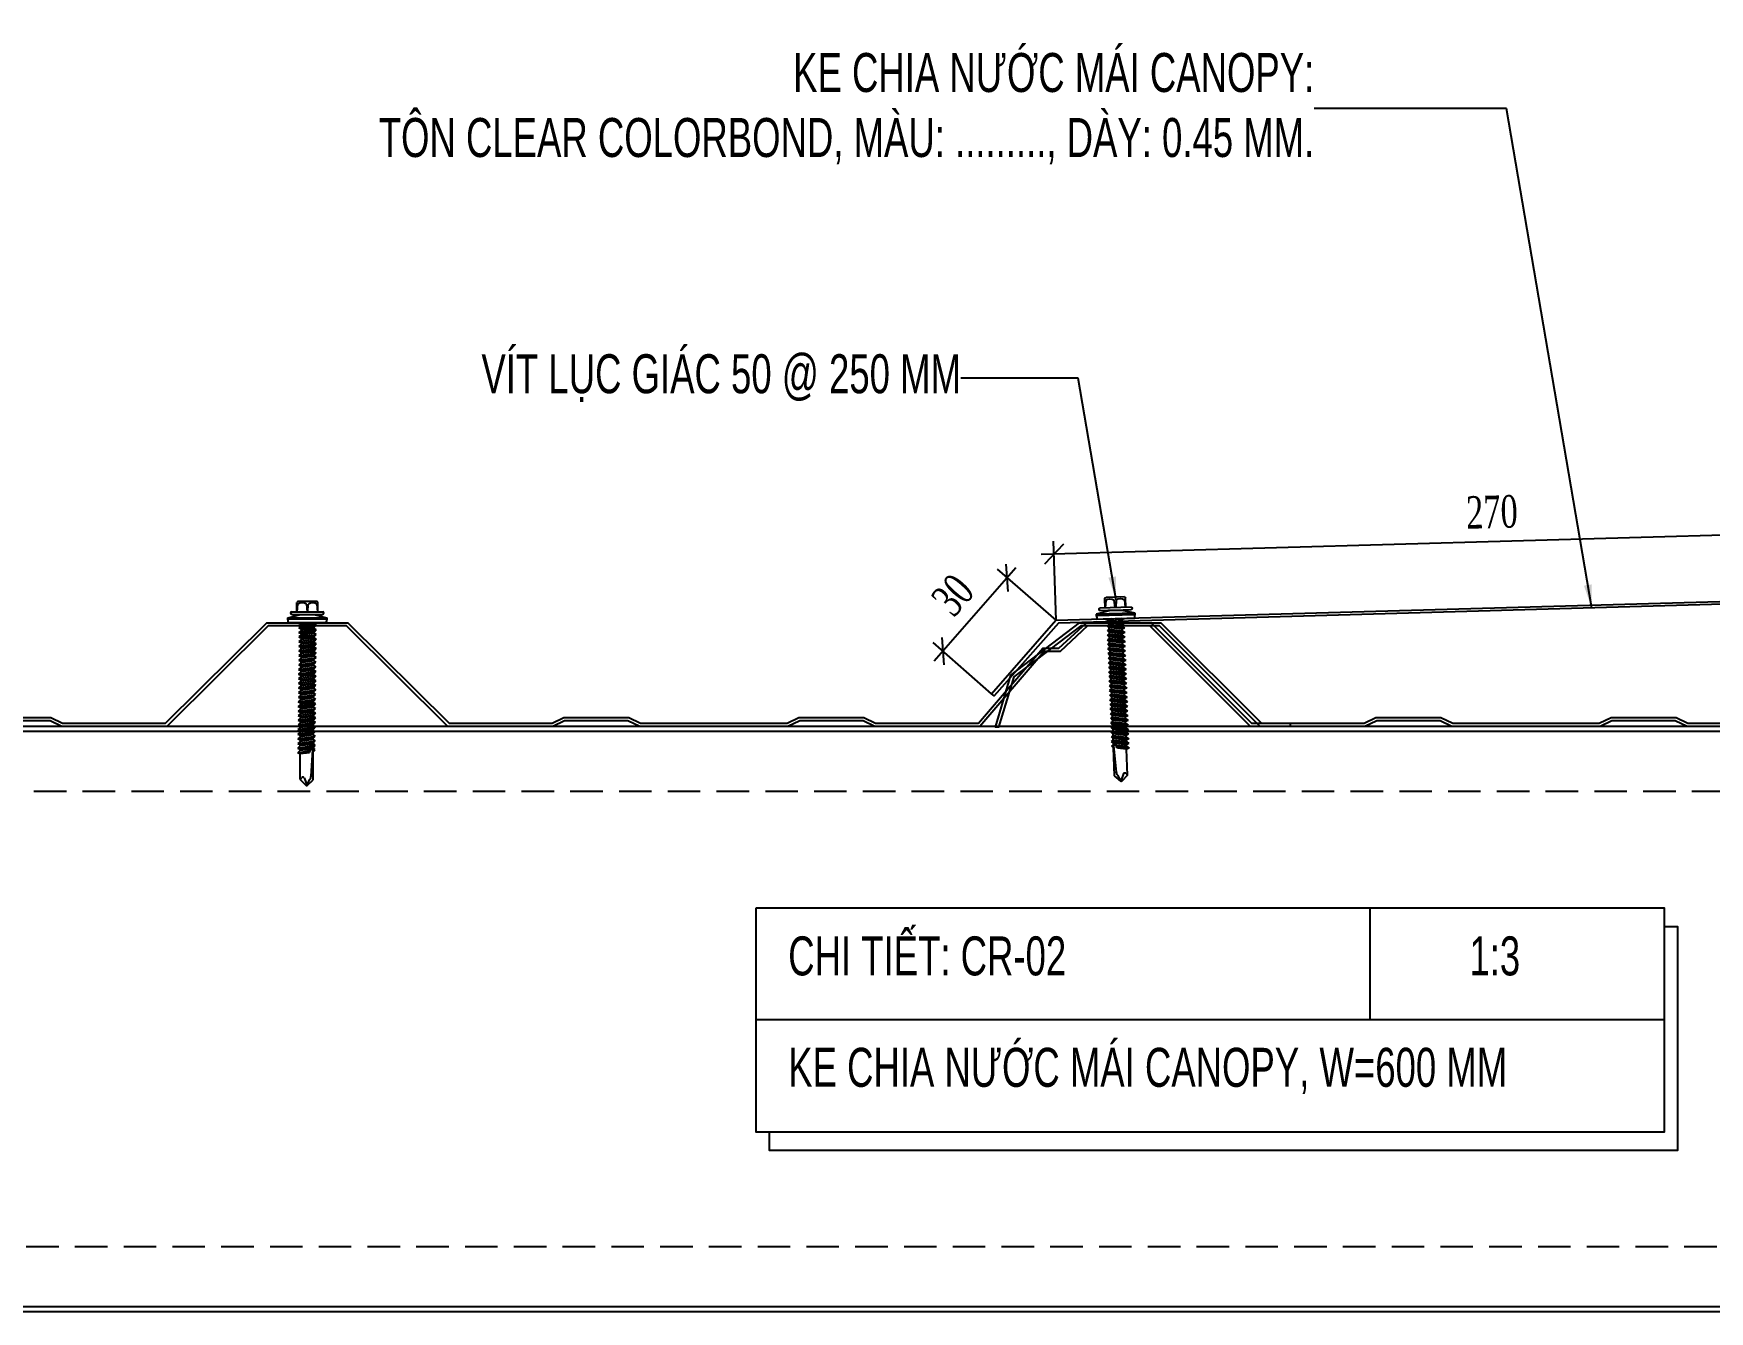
# Model space of a CAD drawing. Header units: inches. Extents: x 315041 to 662841, y -45540 to -35018.
# Drawn here: x 332731.1 to 332860, y -37550.3 to -37451.9 of the extents above; entities that cross this region are included whole.
import ezdxf

# ---------------------------------------------------------------- set-up
doc = ezdxf.new("R2010")
doc.units = ezdxf.units.IN
doc.header["$MEASUREMENT"] = 0
doc.linetypes.add('HIDDEN', pattern=[0.375, 0.25, -0.125])
for name, color, linetype in [('3', 3, 'Continuous'), ('flashing', 6, 'Continuous'), ('STRUCTURE', 1, 'Continuous')]:
    doc.layers.add(name, color=color, linetype=linetype)
doc.styles.add('ST1', font='times.ttf', dxfattribs={"width": 0.7})
doc.styles.add('ST1H', font='vnshxh.shx', dxfattribs={"width": 0.7})
doc.dimstyles.new('3', dxfattribs={"dimtxt": 3.5, "dimasz": 1.8, "dimexe": 1, "dimexo": 0, "dimgap": 1, "dimtad": 1, "dimdec": 0, "dimlfac": 3, "dimzin": 0, "dimdsep": 46, "dimtxsty": 'ST1H', "dimblk": 'OBLIQUE', "dimcen": 1, "dimdle": 1, "dimclrd": 8, "dimclre": 8, "dimclrt": 3, "dimadec": 0, "dimazin": 0, "dimtfac": 1, "dimtdec": 0, "dimtix": 1, "dimtofl": 0, "dimtmove": 1, "dimatfit": 3, "dimfxl": 0.18, "dimtolj": 1, "dimtzin": 0, "dimlwd": -1, "dimlwe": -1, "dimarcsym": 1})
doc.dimstyles.new('4', dxfattribs={"dimtxt": 2.5, "dimasz": 1.5, "dimexe": 1, "dimexo": 0, "dimgap": 1, "dimtad": 1, "dimdec": 0, "dimlfac": 4, "dimzin": 0, "dimdsep": 46, "dimtxsty": 'ST1', "dimblk": 'OBLIQUE', "dimcen": 1, "dimdle": 1, "dimclrd": 8, "dimclre": 8, "dimclrt": 3, "dimadec": 0, "dimazin": 0, "dimtfac": 1, "dimtdec": 0, "dimtix": 1, "dimtmove": 0, "dimatfit": 3, "dimfxl": 0.18, "dimtfill": 1, "dimtolj": 1, "dimtzin": 0, "dimlwd": -1, "dimlwe": -1, "dimarcsym": 1})

# ---------------------------------------------------------------- blocks, each defined once
blk = doc.blocks.new('_Oblique')
at = {"color": 0, "linetype": 'ByBlock', "lineweight": -2}
blk.add_line((-0.5, -0.5), (0.5, 0.5), dxfattribs=at)
blk = doc.blocks.new('*D579')
at = {"color": 8, "linetype": 'Continuous', "transparency": 16777216}
for p, q in [((332806.62, -37493.06), (332800.35, -37500.23)), ((332809.71, -37497.09), (332805.21, -37493.16)), ((332804.76, -37502.75), (332800.26, -37498.81))]:
    blk.add_line(p, q, dxfattribs=at)
at = {"layer": 'Defpoints', "color": 0, "transparency": 16777216}
for p in [(332809.71, -37497.09), (332801.01, -37499.47), (332804.76, -37502.75)]:
    blk.add_point(p, dxfattribs=at)
at = {"color": 8, "transparency": 16777216, "xscale": 1.5, "yscale": 1.5, "zscale": 1.5}
for p, rotation in [((332805.96, -37493.82), 48.82805091602977), ((332801.01, -37499.47), 228.8280509160298)]:
    blk.add_blockref('_Oblique', p, dxfattribs=dict(at, rotation=rotation))
at = {"color": 3, "transparency": 16777216, "insert": (332801.78, -37495.15), "char_height": 2.5, "attachment_point": 5, "rotation": 48.8281, "style": 'ST1', "bg_fill": 3, "box_fill_scale": 1.25, "bg_fill_color": 256, "bg_fill_true_color": 13158600, "bg_fill_transparency": 11351452}
blk.add_mtext('\\A1;30', dxfattribs=at)
blk = doc.blocks.new('*D580')
at = {"color": 8, "linetype": 'Continuous', "transparency": 16777216}
for p, q in [((332877.17, -37495.19), (332877, -37489.1)), ((332878.03, -37490.07), (332808.56, -37492.02)), ((332809.71, -37497.09), (332809.53, -37491))]:
    blk.add_line(p, q, dxfattribs=at)
at = {"layer": 'Defpoints', "color": 0, "transparency": 16777216}
for p in [(332809.56, -37492), (332877.17, -37495.19), (332809.71, -37497.09)]:
    blk.add_point(p, dxfattribs=at)
at = {"color": 8, "transparency": 16777216, "xscale": 1.5, "yscale": 1.5, "zscale": 1.5}
for p, rotation in [((332877.03, -37490.1), 1.613940548252577), ((332809.56, -37492), 181.6139405482526)]:
    blk.add_blockref('_Oblique', p, dxfattribs=dict(at, rotation=rotation))
at = {"color": 3, "transparency": 16777216, "insert": (332843.23, -37488.77), "char_height": 2.5, "attachment_point": 5, "rotation": 1.6139, "style": 'ST1', "bg_fill": 3, "box_fill_scale": 1.25, "bg_fill_color": 256, "bg_fill_true_color": 13158600, "bg_fill_transparency": 11351452}
blk.add_mtext('\\A1;270', dxfattribs=at)
blk = doc.blocks.new('A$C26A6701F')
at = {"layer": 'STRUCTURE', "color": 1, "linetype": 'Continuous'}
for p, q in [((1.07, 18.91), (2.93, 18.91)), ((0, 17.21), (1.33, 17.54)), ((0, 17.08), (0, 17.21)), ((0, 17.21), (4, 17.21)), ((0.4, 17.84), (3.6, 17.84)), ((0.4, 17.57), (1.2, 17.57)), ((0.93, 17.84), (0.93, 18.77)), ((0.97, 17.84), (1.03, 18.61)), ((1.2, 17.57), (2.8, 17.57)), ((1.33, 17.54), (1.33, 17.57)), ((1.33, 17.54), (2.67, 17.54)), ((1.91, 18.61), (1.97, 17.84)), ((2.04, 17.84), (2.1, 18.61)), ((2.67, 17.54), (2.67, 17.57)), ((2.67, 17.54), (4, 17.21)), ((2.8, 17.57), (3.6, 17.57)), ((2.97, 18.61), (3.04, 17.84)), ((3.07, 17.84), (3.07, 18.77)), ((4, 17.21), (4, 17.08)), ((4, 17.08), (0, 17.08)), ((3.94, 16.71), (0.06, 16.71)), ((1.13, 15.25), (2.9, 15.52)), ((1.19, 16.71), (1.14, 16.67)), ((1.14, 16.67), (1.4, 16.71)), ((1.14, 16.67), (1.4, 16.56)), ((1.14, 16.2), (2.91, 16.47)), ((1.4, 16.4), (1.14, 16.2)), ((1.14, 16.2), (1.39, 16.09)), ((1.14, 15.72), (2.91, 16)), ((1.4, 15.93), (1.14, 15.72)), ((1.14, 15.72), (1.39, 15.61)), ((1.39, 16.09), (2.73, 16.28)), ((1.39, 15.93), (1.39, 16.09)), ((1.39, 15.61), (2.73, 15.81)), ((2.7, 15.64), (1.39, 15.45)), ((1.39, 15.45), (1.39, 15.61)), ((1.4, 16.56), (2.42, 16.71)), ((2.71, 16.59), (1.4, 16.4)), ((1.4, 16.4), (1.4, 16.56)), ((2.71, 16.11), (1.4, 15.93)), ((2.7, 15.64), (2.7, 15.8)), ((2.7, 15.64), (2.9, 15.52)), ((2.71, 16.59), (2.71, 16.71)), ((2.71, 16.59), (2.91, 16.47)), ((2.71, 16.11), (2.71, 16.28)), ((2.71, 16.11), (2.91, 16)), ((2.73, 16.28), (2.91, 16.47)), ((2.73, 15.81), (2.91, 16)), ((2.73, 15.33), (2.9, 15.52)), ((1.12, 14.3), (2.9, 14.57)), ((1.39, 14.5), (1.12, 14.3)), ((1.12, 14.3), (1.38, 14.19)), ((1.12, 13.82), (2.9, 14.1)), ((1.39, 14.03), (1.12, 13.82)), ((1.12, 13.82), (1.38, 13.72)), ((1.39, 15.45), (1.13, 15.25)), ((1.13, 15.25), (1.39, 15.14)), ((1.13, 14.77), (2.9, 15.05)), ((1.39, 14.98), (1.13, 14.77)), ((1.13, 14.77), (1.39, 14.66)), ((1.38, 14.19), (2.72, 14.38)), ((1.38, 14.03), (1.38, 14.19)), ((1.38, 13.72), (2.72, 13.91)), ((1.39, 15.14), (2.73, 15.33)), ((2.7, 15.16), (1.39, 14.98)), ((1.39, 14.98), (1.39, 15.14)), ((1.39, 14.66), (2.73, 14.86)), ((2.7, 14.69), (1.39, 14.5)), ((1.39, 14.5), (1.39, 14.67)), ((2.7, 14.21), (1.39, 14.03)), ((2.69, 13.74), (2.69, 13.91)), ((2.7, 15.16), (2.7, 15.33)), ((2.7, 15.16), (2.9, 15.05)), ((2.7, 14.69), (2.7, 14.85)), ((2.7, 14.69), (2.9, 14.57)), ((2.7, 14.21), (2.7, 14.38)), ((2.7, 14.21), (2.9, 14.1)), ((2.72, 14.38), (2.9, 14.57)), ((2.72, 13.91), (2.9, 14.1)), ((2.73, 14.86), (2.9, 15.05)), ((1.1, 11.93), (2.88, 12.2)), ((1.36, 12.13), (1.1, 11.93)), ((1.11, 12.88), (2.89, 13.15)), ((1.38, 13.08), (1.11, 12.88)), ((1.11, 12.88), (1.37, 12.77)), ((1.11, 12.4), (2.88, 12.68)), ((1.37, 12.61), (1.11, 12.4)), ((1.11, 12.4), (1.37, 12.29)), ((1.12, 13.35), (2.89, 13.63)), ((1.38, 13.56), (1.12, 13.35)), ((1.12, 13.35), (1.38, 13.24)), ((2.68, 12.32), (1.36, 12.13)), ((1.37, 12.77), (2.71, 12.96)), ((2.68, 12.79), (1.37, 12.61)), ((1.37, 12.61), (1.37, 12.77)), ((1.37, 12.29), (2.71, 12.49)), ((1.37, 12.13), (1.37, 12.29)), ((2.69, 13.74), (1.38, 13.56)), ((1.38, 13.56), (1.38, 13.72)), ((1.38, 13.24), (2.72, 13.44)), ((2.69, 13.27), (1.38, 13.08)), ((1.38, 13.24), (1.38, 13.08)), ((2.68, 12.79), (2.68, 12.96)), ((2.68, 12.79), (2.88, 12.68)), ((2.68, 12.32), (2.68, 12.48)), ((2.68, 12.32), (2.88, 12.2)), ((2.69, 13.74), (2.89, 13.63)), ((2.69, 13.43), (2.69, 13.27)), ((2.69, 13.27), (2.89, 13.15)), ((2.7, 12.01), (2.88, 12.2)), ((2.71, 12.96), (2.89, 13.15)), ((2.71, 12.49), (2.88, 12.68)), ((2.72, 13.44), (2.89, 13.63)), ((1.09, 10.98), (2.86, 11.25)), ((1.35, 11.18), (1.09, 10.98)), ((1.09, 10.98), (1.35, 10.87)), ((1.09, 10.5), (2.86, 10.78)), ((1.35, 10.71), (1.09, 10.5)), ((1.09, 10.5), (1.35, 10.39)), ((1.1, 11.93), (1.36, 11.82)), ((1.1, 11.45), (2.87, 11.73)), ((1.36, 11.66), (1.1, 11.45)), ((1.1, 11.45), (1.36, 11.34)), ((2.66, 11.37), (1.35, 11.18)), ((1.35, 11.18), (1.36, 11.34)), ((1.35, 10.87), (2.69, 11.06)), ((2.66, 10.89), (1.35, 10.71)), ((1.35, 10.71), (1.35, 10.87)), ((1.35, 10.39), (2.69, 10.59)), ((2.66, 10.42), (1.35, 10.23)), ((1.35, 10.23), (1.35, 10.39)), ((1.36, 11.82), (2.7, 12.01)), ((2.67, 11.84), (1.36, 11.66)), ((1.36, 11.66), (1.36, 11.82)), ((1.36, 11.34), (2.7, 11.54)), ((2.66, 11.37), (2.67, 11.53)), ((2.66, 11.37), (2.86, 11.25)), ((2.66, 10.89), (2.67, 11.06)), ((2.66, 10.89), (2.86, 10.78)), ((2.66, 10.42), (2.66, 10.58)), ((2.66, 10.42), (2.86, 10.3)), ((2.67, 11.84), (2.67, 12.01)), ((2.67, 11.84), (2.87, 11.73)), ((2.69, 11.06), (2.86, 11.25)), ((2.69, 10.59), (2.86, 10.78)), ((2.7, 11.54), (2.87, 11.73)), ((1.07, 8.6), (2.84, 8.88)), ((1.33, 8.81), (1.07, 8.6)), ((1.07, 8.6), (1.33, 8.5)), ((1.08, 9.55), (2.86, 9.83)), ((1.34, 9.76), (1.08, 9.55)), ((1.08, 9.55), (1.34, 9.45)), ((1.08, 9.08), (2.85, 9.36)), ((1.34, 9.29), (1.08, 9.08)), ((1.08, 9.08), (1.34, 8.97)), ((1.09, 10.03), (2.86, 10.3)), ((1.35, 10.23), (1.09, 10.03)), ((1.09, 10.03), (1.34, 9.92)), ((2.64, 9), (1.33, 8.81)), ((1.33, 8.81), (1.34, 8.97)), ((1.33, 8.5), (2.67, 8.69)), ((1.34, 9.92), (2.68, 10.11)), ((2.65, 9.95), (1.34, 9.76)), ((1.34, 9.92), (1.34, 9.76)), ((1.34, 9.45), (2.68, 9.64)), ((2.65, 9.47), (1.34, 9.29)), ((1.34, 9.29), (1.34, 9.45)), ((1.34, 8.97), (2.67, 9.17)), ((2.64, 9), (2.64, 9.16)), ((2.64, 9), (2.84, 8.88)), ((2.64, 8.52), (2.64, 8.69)), ((2.65, 10.1), (2.65, 9.95)), ((2.65, 9.95), (2.86, 9.83)), ((2.65, 9.47), (2.65, 9.64)), ((2.65, 9.47), (2.85, 9.36)), ((2.67, 9.17), (2.85, 9.36)), ((2.67, 8.69), (2.84, 8.88)), ((2.68, 10.11), (2.86, 10.3)), ((2.68, 9.64), (2.86, 9.83)), ((1.05, 6.71), (2.83, 6.98)), ((1.31, 6.91), (1.05, 6.71)), ((1.06, 8.13), (2.84, 8.41)), ((1.33, 8.34), (1.06, 8.13)), ((1.06, 8.13), (1.32, 8.02)), ((1.06, 7.65), (2.83, 7.93)), ((1.32, 7.86), (1.06, 7.65)), ((1.06, 7.65), (1.32, 7.55)), ((1.06, 7.18), (2.83, 7.46)), ((1.32, 7.39), (1.06, 7.18)), ((1.06, 7.18), (1.32, 7.07)), ((2.63, 7.1), (1.31, 6.91)), ((1.32, 8.02), (2.66, 8.22)), ((2.63, 8.05), (1.32, 7.86)), ((1.32, 7.86), (1.32, 8.02)), ((1.32, 7.55), (2.66, 7.74)), ((2.63, 7.57), (1.32, 7.39)), ((1.32, 7.39), (1.32, 7.55)), ((1.32, 7.07), (2.66, 7.27)), ((1.32, 6.91), (1.32, 7.07)), ((2.64, 8.52), (1.33, 8.34)), ((1.33, 8.34), (1.33, 8.5)), ((2.63, 8.05), (2.63, 8.21)), ((2.63, 8.05), (2.83, 7.93)), ((2.63, 7.57), (2.63, 7.74)), ((2.63, 7.57), (2.83, 7.46)), ((2.63, 7.1), (2.63, 7.26)), ((2.63, 7.1), (2.83, 6.98)), ((2.64, 8.52), (2.84, 8.41)), ((2.65, 6.79), (2.83, 6.98)), ((2.66, 8.22), (2.84, 8.41)), ((2.66, 7.74), (2.83, 7.93)), ((2.66, 7.27), (2.83, 7.46)), ((1.04, 5.76), (2.81, 6.03)), ((1.3, 5.96), (1.04, 5.76)), ((1.04, 5.76), (1.3, 5.65)), ((1.04, 5.28), (2.81, 5.56)), ((1.3, 5.49), (1.04, 5.28)), ((1.04, 5.28), (1.29, 5.17)), ((1.05, 6.71), (1.31, 6.6)), ((1.05, 6.23), (2.82, 6.51)), ((1.31, 6.44), (1.05, 6.23)), ((1.05, 6.23), (1.31, 6.12)), ((1.29, 5.17), (2.63, 5.37)), ((2.6, 5.2), (1.29, 5.02)), ((1.29, 5.01), (1.29, 5.17)), ((2.61, 6.15), (1.3, 5.96)), ((1.3, 5.96), (1.31, 6.12)), ((1.3, 5.65), (2.64, 5.84)), ((2.61, 5.67), (1.3, 5.49)), ((1.3, 5.49), (1.3, 5.65)), ((1.31, 6.6), (2.65, 6.79)), ((2.62, 6.62), (1.31, 6.44)), ((1.31, 6.44), (1.31, 6.6)), ((1.31, 6.12), (2.64, 6.32)), ((2.6, 5.2), (2.61, 5.36)), ((2.6, 5.2), (2.81, 5.09)), ((2.61, 6.15), (2.62, 6.31)), ((2.61, 6.15), (2.81, 6.03)), ((2.61, 5.67), (2.61, 5.84)), ((2.61, 5.67), (2.81, 5.56)), ((2.62, 6.62), (2.62, 6.79)), ((2.62, 6.62), (2.82, 6.51)), ((2.63, 5.37), (2.81, 5.56)), ((2.64, 6.32), (2.82, 6.51)), ((2.64, 5.84), (2.81, 6.03)), ((1.02, 3.86), (2.8, 4.14)), ((1.28, 4.07), (1.02, 3.86)), ((1.02, 3.86), (1.28, 3.75)), ((1.28, 3.59), (1.02, 3.38)), ((1.02, 3.38), (2.31, 3.59)), ((1.03, 4.81), (2.81, 5.09)), ((1.29, 5.02), (1.03, 4.81)), ((1.03, 4.81), (1.29, 4.7)), ((1.03, 4.33), (2.8, 4.61)), ((1.29, 4.54), (1.03, 4.33)), ((1.03, 4.33), (1.28, 4.23)), ((1.28, 4.23), (2.62, 4.42)), ((2.62, 4.25), (1.28, 4.07)), ((1.28, 4.07), (1.28, 4.23)), ((1.28, 3.75), (2.62, 3.95)), ((1.28, 3.59), (1.28, 3.75)), ((2.35, 3.74), (1.28, 3.59)), ((1.29, 4.7), (2.63, 4.9)), ((2.6, 4.72), (1.29, 4.54)), ((1.29, 4.54), (1.29, 4.7)), ((2.38, 0.96), (2.56, 3.71)), ((2.62, 3.78), (2.52, 3.77)), ((2.52, 3.46), (2.61, 3.47)), ((2.54, 3.62), (2.79, 3.66)), ((2.6, 4.72), (2.6, 4.89)), ((2.6, 4.72), (2.8, 4.61)), ((2.6, 0.61), (2.61, 3.47)), ((2.61, 3.47), (2.79, 3.66)), ((2.62, 4.42), (2.8, 4.61)), ((2.62, 4.25), (2.62, 4.41)), ((2.8, 4.14), (2.62, 4.25)), ((2.62, 3.95), (2.8, 4.14)), ((2.62, 3.78), (2.62, 3.95)), ((2.79, 3.66), (2.62, 3.78)), ((2.63, 4.9), (2.81, 5.09)), ((1.02, 3.38), (1.28, 3.28)), ((1.27, 0.62), (1.28, 3.28)), ((1.28, 3.28), (2.21, 3.41)), ((1.27, 0.62), (1.41, 0.81)), ((1.27, 0.62), (1.88, 0.02)), ((1.67, 0.81), (1.98, 0.02)), ((1.96, 0.08), (2.26, 0.64)), ((1.98, 0.02), (2.6, 0.61))]:
    blk.add_line(p, q, dxfattribs=at)
for centre, major_axis, ratio, start_param, end_param in [((1.07, 18.77), (-0.0943, 0.0943), 1, -0.785398, 0.785398), ((2.93, 18.77), (-0.0943, 0.0943), 1, 3.926991, 5.497787), ((0.42, 17.71), (0.0956, 0.0956), 1, 0.954633, 3.757756), ((1.47, 18.04), (0.508, 0.508), 1, 0.131933, 1.438864), ((2.54, 18.04), (0.508, 0.508), 1, 0.131933, 1.438864), ((3.55, 17.71), (-0.1, 0.1), 1, 2.701137, 5.152845), ((-1.11, 16.72), (-0.822, 0.822), 1, 3.915086, 4.236522), ((5.1, 16.72), (-1.15, 0.17), 0.90746, -0.177273, 0.177273), ((1.82, 3.74), (0.363, 0.363), 1, 4.808661, 5.407478), ((2.44, 3.68), (0.0836, 0.0836), 1, 5.766736, 8.502032), ((1.54, 0.72), (0.111, 0.111), 1, 6.085329, 8.011019), ((1.93, 0.09), (0.0625, 0.0625), 1, 3.247504, 4.535451), ((1.79, 0.99), (0.416, 0.416), 1, 4.859665, 5.449971)]:
    blk.add_ellipse(centre, major_axis=major_axis, ratio=ratio, start_param=start_param, end_param=end_param, dxfattribs=at)

msp = doc.modelspace()

# ---------------------------------------------------------------- linework, layer by layer
at = {"color": 9}
msp.add_line((332833.8373, -37519.2177), (332833.8373, -37527.8423), dxfattribs=at)
at = {"color": 3, "ltscale": 15}
for points in [[(332727.4307, -37504.5688), (332732.4228, -37504.5688), (332733.3288, -37505.0181), (332741.2299, -37505.0181), (332749.0188, -37497.2803), (332755.2688, -37497.2803), (332763.0576, -37505.0181), (332770.9587, -37505.0181), (332771.8647, -37504.5688), (332776.8568, -37504.5688), (332777.7628, -37505.0181), (332789.0383, -37505.0181), (332789.9443, -37504.5688), (332794.9364, -37504.5688), (332795.8424, -37505.0181), (332803.7435, -37505.0181), (332808.6868, -37499.2462), (332809.9348, -37499.2462), (332812.0437, -37497.2803), (332817.0358, -37497.2803), (332824.7471, -37505.0042), (332827.715, -37505.0042), (332827.715, -37505.2681), (332824.6635, -37505.2681), (332816.9373, -37497.5303), (332812.1421, -37497.5303), (332810.0333, -37499.4962), (332808.8019, -37499.4962), (332803.8586, -37505.2681), (332795.7838, -37505.2681), (332794.8778, -37504.8188), (332790.0029, -37504.8188), (332789.0969, -37505.2681), (332777.7042, -37505.2681), (332776.7983, -37504.8188), (332771.9233, -37504.8188), (332771.0173, -37505.2681), (332762.9545, -37505.2681), (332755.1657, -37497.5303), (332749.1218, -37497.5303), (332741.333, -37505.2681), (332733.2702, -37505.2681), (332732.3642, -37504.8188), (332727.4893, -37504.8188)], [(332866.3587, -37505.2681), (332858.2318, -37505.2681), (332857.3259, -37504.8188), (332852.4509, -37504.8188), (332851.5449, -37505.2681), (332840.1523, -37505.2681), (332839.2463, -37504.8188), (332834.3713, -37504.8188), (332833.4654, -37505.2681), (332825.402, -37505.2681), (332817.6716, -37497.5303), (332811.6097, -37497.5303), (332806.475, -37501.4426), (332805.2949, -37505.3157), (332805.0449, -37505.3157), (332806.225, -37501.3188), (332811.5253, -37497.2803), (332817.7753, -37497.2803), (332825.5056, -37505.0181), (332833.4068, -37505.0181), (332834.3127, -37504.5688), (332839.3049, -37504.5688), (332840.2108, -37505.0181), (332851.4863, -37505.0181), (332852.3923, -37504.5688), (332857.3844, -37504.5688), (332858.2904, -37505.0181), (332866.2556, -37505.0181)]]:
    msp.add_lwpolyline(points, dxfattribs=at)
at = {"color": 94}
msp.add_lwpolyline([(332591.7734, -37550.2681), (333161.1113, -37550.2681), (333161.1113, -37505.2681), (332591.7734, -37505.2681)], close=True, dxfattribs=at)
for points in [[(333161.1113, -37505.6431), (332591.7734, -37505.6431)], [(332591.7734, -37549.8931), (333161.1113, -37549.8931)]]:
    msp.add_lwpolyline(points, dxfattribs=at)
at = {"color": 94, "linetype": 'HIDDEN', "ltscale": 10}
for points in [[(333161.1113, -37510.2681), (332591.7734, -37510.2681)], [(332591.7734, -37545.2681), (333161.1113, -37545.2681)]]:
    msp.add_lwpolyline(points, dxfattribs=at)

# ---------------------------------------------------------------- block references
at = {"color": 9, "linetype": 'Continuous', "extrusion": (-1.9478e-22, -5.24939e-09, 1), "xscale": 0.749999999998181, "yscale": 0.7500000000003411, "zscale": 0.75}
msp.add_blockref('A$C26A6701F', (332750.6438, -37509.8129, 0.0002), dxfattribs=at)

# ---------------------------------------------------------------- texts
at = {"layer": '3', "char_height": 3, "attachment_point": 6, "style": 'ST1H', "bg_fill": 2}
for s, insert in [('\\A1;ke chia n\xadíc m¸i CANOPY: \\Pt«n CLEAR COLORBOND, mµu: ........., dµy: 0.45 mm.', (332829.5682, -37457.7285, 0)), ('\\A1;VÝT LôC GI¸C 50 @ 250 MM', (332802.4009, -37478.4546, 0))]:
    msp.add_mtext(s, dxfattribs=dict(at, insert=insert))

# ---------------------------------------------------------------- next in the draw order: texts
at = {"layer": '3', "insert": (332789.1191, -37522.9321), "char_height": 3, "attachment_point": 4, "style": 'ST1H', "bg_fill": 2}
msp.add_mtext('\\A1;CHI TIÕT: CR-02', dxfattribs=at)

# ---------------------------------------------------------------- next in the draw order: dimensions: what is measured, and where the dimension line sits
at = {"color": 8}
dim = msp.add_aligned_dim(p1=(332809.7051, -37497.0929), p2=(332804.7583, -37502.7491), distance=-4.9774, dimstyle='4', dxfattribs=at)
dim.commit()
dim.dimension.update_dxf_attribs({"geometry": '*D579', "text_midpoint": (332801.775, -37495.1488)})

# ---------------------------------------------------------------- next in the draw order: linework, layer by layer
at = {"color": 9}
for points in [[(332786.6496, -37519.2177), (332856.4725, -37519.2177), (332856.4725, -37536.4668), (332786.6496, -37536.4668)], [(332786.6496, -37519.2177), (332856.4725, -37519.2177), (332856.4725, -37527.8423), (332786.6496, -37527.8423)]]:
    msp.add_lwpolyline(points, close=True, dxfattribs=at)
msp.add_lwpolyline([(332856.4725, -37520.6382), (332857.4951, -37520.6382), (332857.4951, -37537.8874), (332787.6722, -37537.8874), (332787.6722, -37536.4668)], dxfattribs=at)

# ---------------------------------------------------------------- next in the draw order: dimensions: what is measured, and where the dimension line sits
at = {"color": 8}
dim = msp.add_aligned_dim(p1=(332877.1695, -37495.192), p2=(332809.7051, -37497.0929), distance=-5.0988, dimstyle='4', dxfattribs=at)
dim.commit()
dim.dimension.update_dxf_attribs({"geometry": '*D580', "text_midpoint": (332843.2296, -37488.7713)})

# ---------------------------------------------------------------- next in the draw order: linework, layer by layer
at = {"layer": 'flashing'}
msp.add_lwpolyline([(332877.1695, -37495.3908), (332809.8935, -37497.3253), (332804.9594, -37502.904), (332804.7583, -37502.7491), (332809.7051, -37497.0929), (332877.1695, -37495.192), (332944.6339, -37497.0929), (332949.5807, -37502.7491), (332949.3795, -37502.904), (332944.4454, -37497.3253)], close=True, dxfattribs=at)

# ---------------------------------------------------------------- next in the draw order: block references
at = {"color": 9, "linetype": 'Continuous', "extrusion": (1.52348e-10, -5.24717e-09, 1), "xscale": -0.7500000000130814, "yscale": 0.75, "zscale": 0.75, "rotation": 1.663078401658868}
msp.add_blockref('A$C26A6701F', (332816.1688, -37509.447, 0.0002), dxfattribs=at)

# ---------------------------------------------------------------- next in the draw order: texts
at = {"layer": '3', "char_height": 3, "attachment_point": 4, "style": 'ST1H', "bg_fill": 2}
for s, insert in [('\\A1;1:3', (332841.4966, -37522.9321)), ('\\A1;ke chia n\xadíc m¸i CANOPY, W=600 MM', (332789.1191, -37531.7618))]:
    msp.add_mtext(s, dxfattribs=dict(at, insert=insert))

# ---------------------------------------------------------------- next in the draw order: leaders
at = {"color": 9}
for points in [[(332850.8992, -37496.1539, 0), (332844.361, -37457.7285, 0), (332829.5682, -37457.7285, 0)], [(332814.3335, -37495.5369, 0), (332811.422, -37478.4546, 0), (332802.4009, -37478.4546, 0)]]:
    msp.add_leader(points, dimstyle='3', override={"dimgap": 1, "dimtad": 0}, dxfattribs=at)

doc.saveas('drawing.dxf')
